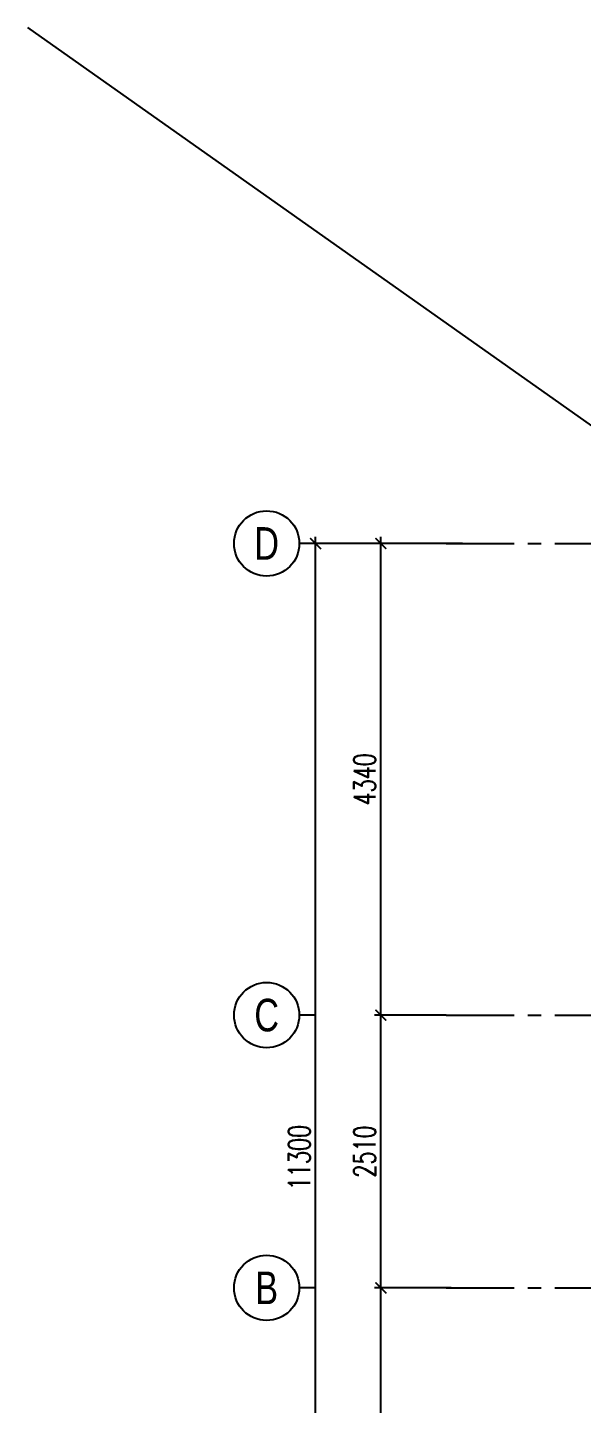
# Model space of a CAD drawing. Header units: millimetres. Extents: x -529861 to -223882, y -171969 to 61504.
# Drawn here: x -436271 to -431170, y -130099 to -117429 of the extents above; entities that cross this region are included whole.
import ezdxf
from ezdxf.enums import TextEntityAlignment as Align

# ---------------------------------------------------------------- set-up
doc = ezdxf.new("R2010")
doc.units = ezdxf.units.MM
doc.header["$LTSCALE"] = 5000
doc.linetypes.add('CENTER', pattern=[2, 1.25, -0.25, 0.25, -0.25])
doc.layers.get('Defpoints').update_dxf_attribs({"color": 143})
for name, color, linetype in [('KCS_AXIS', 18, 'CENTER'), ('KCS_BORDER', 3, 'Continuous'), ('KCS_CHI', 1, 'Continuous'), ('KCS_DIM', 1, 'Continuous'), ('KCS_TEXT', 2, 'Continuous')]:
    doc.layers.add(name, color=color, linetype=linetype)
doc.layers.add('KCS_Plotter', color=11, linetype='Continuous', plot=False)
doc.styles.add('s-text', font='vnsimli.shx', dxfattribs={"width": 0.7})
doc.styles.add('style1', font='arial.ttf', dxfattribs={"width": 0.75})
doc.dimstyles.new('1-100s', dxfattribs={"dimtxt": 200, "dimasz": 100, "dimexe": 60, "dimexo": 0, "dimgap": 50, "dimtad": 1, "dimdec": 0, "dimzin": 0, "dimdsep": 46, "dimtxsty": 's-text', "dimblk1": 'ARCHTICK', "dimblk2": 'ARCHTICK', "dimsah": 1, "dimcen": 80, "dimdle": 60, "dimclrd": 9, "dimclre": 9, "dimclrt": 2, "dimadec": 0, "dimazin": 0, "dimtfac": 0.0001, "dimtdec": 0, "dimtix": 1, "dimtmove": 1, "dimatfit": 3, "dimldrblk": 'ARCHTICK', "dimfxl": 200, "dimtolj": 1, "dimtzin": 0, "dimarcsym": 0})

# ---------------------------------------------------------------- blocks, each defined once
blk = doc.blocks.new('_ArchTick')
at = {"color": 0, "linetype": 'ByBlock', "const_width": 0.15}
blk.add_lwpolyline([(-0.5, -0.5), (0.5, 0.5)], dxfattribs=at)
blk = doc.blocks.new('*D1160')
at = {"layer": 'Defpoints', "color": 0, "ltscale": 1500, "transparency": 16777216}
for p in [(-32095, -41688), (-31449, -41688), (-31412, -46138)]:
    blk.add_point(p, dxfattribs=at)
at = {"layer": 'KCS_DIM', "color": 9, "lineweight": -2, "ltscale": 1500, "transparency": 16777216}
for p, q in [((-32095, -46198), (-32095, -41628)), ((-31449, -41688), (-32155, -41688)), ((-31412, -46138), (-32155, -46138))]:
    blk.add_line(p, q, dxfattribs=at)
at = {"layer": 'KCS_DIM', "color": 9, "lineweight": -2, "ltscale": 1500, "transparency": 16777216, "xscale": 100, "yscale": 100, "zscale": 100}
for p, rotation in [((-32095, -41688), 90), ((-32095, -46138), 270)]:
    blk.add_blockref('_ArchTick', p, dxfattribs=dict(at, rotation=rotation))
at = {"layer": 'KCS_DIM', "color": 2, "ltscale": 1500, "transparency": 16777216, "insert": (-32245, -43913), "char_height": 200, "attachment_point": 5, "rotation": 90, "style": 's-text'}
blk.add_mtext('\\A1;4450', dxfattribs=at)
blk = doc.blocks.new('*D1161')
at = {"layer": 'Defpoints', "color": 0, "ltscale": 1500, "transparency": 16777216}
for p in [(-32095, -39178), (-31495, -39178), (-31449, -41688)]:
    blk.add_point(p, dxfattribs=at)
at = {"layer": 'KCS_DIM', "color": 9, "lineweight": -2, "ltscale": 1500, "transparency": 16777216}
for p, q in [((-32095, -41748), (-32095, -39118)), ((-31495, -39178), (-32155, -39178)), ((-31449, -41688), (-32155, -41688))]:
    blk.add_line(p, q, dxfattribs=at)
at = {"layer": 'KCS_DIM', "color": 9, "lineweight": -2, "ltscale": 1500, "transparency": 16777216, "xscale": 100, "yscale": 100, "zscale": 100}
for p, rotation in [((-32095, -39178), 90), ((-32095, -41688), 270)]:
    blk.add_blockref('_ArchTick', p, dxfattribs=dict(at, rotation=rotation))
at = {"layer": 'KCS_DIM', "color": 2, "ltscale": 1500, "transparency": 16777216, "insert": (-32245, -40433), "char_height": 200, "attachment_point": 5, "rotation": 90, "style": 's-text'}
blk.add_mtext('\\A1;2510', dxfattribs=at)
blk = doc.blocks.new('*D1162')
at = {"layer": 'Defpoints', "color": 0, "ltscale": 1500, "transparency": 16777216}
for p in [(-32095, -34838), (-31346, -34838), (-31495, -39178)]:
    blk.add_point(p, dxfattribs=at)
at = {"layer": 'KCS_DIM', "color": 9, "lineweight": -2, "ltscale": 1500, "transparency": 16777216}
for p, q in [((-31346, -34838), (-32155, -34838)), ((-32095, -39238), (-32095, -34778)), ((-31495, -39178), (-32155, -39178))]:
    blk.add_line(p, q, dxfattribs=at)
at = {"layer": 'KCS_DIM', "color": 9, "lineweight": -2, "ltscale": 1500, "transparency": 16777216, "xscale": 100, "yscale": 100, "zscale": 100}
for p, rotation in [((-32095, -34838), 90), ((-32095, -39178), 270)]:
    blk.add_blockref('_ArchTick', p, dxfattribs=dict(at, rotation=rotation))
at = {"layer": 'KCS_DIM', "color": 2, "ltscale": 1500, "transparency": 16777216, "insert": (-32245, -37008), "char_height": 200, "attachment_point": 5, "rotation": 90, "style": 's-text'}
blk.add_mtext('\\A1;4340', dxfattribs=at)
blk = doc.blocks.new('*D1163')
at = {"layer": 'Defpoints', "color": 0, "ltscale": 1500, "transparency": 16777216}
for p in [(-32695, -34838), (-31495, -34838), (-31495, -46138)]:
    blk.add_point(p, dxfattribs=at)
at = {"layer": 'KCS_DIM', "color": 9, "lineweight": -2, "ltscale": 1500, "transparency": 16777216}
for p, q in [((-31495, -34838), (-32755, -34838)), ((-32695, -46198), (-32695, -34778)), ((-31495, -46138), (-32755, -46138))]:
    blk.add_line(p, q, dxfattribs=at)
at = {"layer": 'KCS_DIM', "color": 9, "lineweight": -2, "ltscale": 1500, "transparency": 16777216, "xscale": 100, "yscale": 100, "zscale": 100}
for p, rotation in [((-32695, -34838), 90), ((-32695, -46138), 270)]:
    blk.add_blockref('_ArchTick', p, dxfattribs=dict(at, rotation=rotation))
at = {"layer": 'KCS_DIM', "color": 2, "ltscale": 1500, "transparency": 16777216, "insert": (-32845, -40488), "char_height": 200, "attachment_point": 5, "rotation": 90, "style": 's-text'}
blk.add_mtext('\\A1;11300', dxfattribs=at)
blk = doc.blocks.new('2-LUOI TRUC')
at = {"layer": 'KCS_AXIS', "ltscale": 0.1}
for p, q in [((-31495.3, -34837.5), (-22215.3, -34837.5)), ((-31495.3, -39177.5), (-22215.3, -39177.5)), ((-31495.3, -41687.5), (-22215.3, -41687.5))]:
    blk.add_line(p, q, dxfattribs=at)
at = {"layer": 'KCS_CHI', "ltscale": 1500}
for p, q in [((-32695.3, -34837.5), (-32845.3, -34837.5)), ((-32695.3, -39177.5), (-32845.3, -39177.5)), ((-32695.3, -41687.5), (-32845.3, -41687.5))]:
    blk.add_line(p, q, dxfattribs=at)
for centre in [(-33145.3, -34837.5), (-33145.3, -39177.5), (-33145.3, -41687.5)]:
    blk.add_circle(centre, 300, dxfattribs=at)
at = {"layer": 'KCS_TEXT', "color": 4, "ltscale": 1500, "style": 'style1', "width": 0.75}
for s, p in [('D', (-33145.3, -34837.5)), ('C', (-33145.3, -39177.5)), ('B', (-33145.3, -41687.5))]:
    blk.add_text(s, height=300, dxfattribs=at).set_placement(p, align=Align.MIDDLE_CENTER)
at = {"layer": 'KCS_DIM', "ltscale": 1500}
for base, p1, p2, picture, middle in [((-32695.3, -34837.5), (-31495.3, -46137.5), (-31495.3, -34837.5), '*D1163', (-32845.3, -40487.5)), ((-32095.3, -34837.5), (-31495.3, -39177.5), (-31345.8, -34837.5), '*D1162', (-32245.3, -37007.5)), ((-32095.3, -39177.5), (-31449, -41687.5), (-31495.3, -39177.5), '*D1161', (-32245.3, -40432.5)), ((-32095.3, -41687.5), (-31412.2, -46137.5), (-31449, -41687.5), '*D1160', (-32245.3, -43912.5))]:
    dim = blk.add_linear_dim(base=base, p1=p1, p2=p2, angle=90, dimstyle='1-100s', dxfattribs=at)
    dim.commit()
    dim.dimension.update_dxf_attribs({"geometry": picture, "text_midpoint": middle})
blk = doc.blocks.new('2-MBC')
at = {"layer": 'KCS_AXIS'}
blk.add_blockref('2-LUOI TRUC', (29995, 46028), dxfattribs=at)

msp = doc.modelspace()

# ---------------------------------------------------------------- linework, layer by layer
at = {"layer": 'KCS_Plotter', "linetype": 'ByBlock', "ltscale": 1500}
msp.add_line((-436270.98, -117428.54), (-403739.35, -140433.04), dxfattribs=at)

# ---------------------------------------------------------------- block references
at = {"layer": 'KCS_BORDER', "ltscale": 1500}
msp.add_blockref('2-MBC', (-430922.45, -133366.65), dxfattribs=at)

doc.saveas('drawing.dxf')
